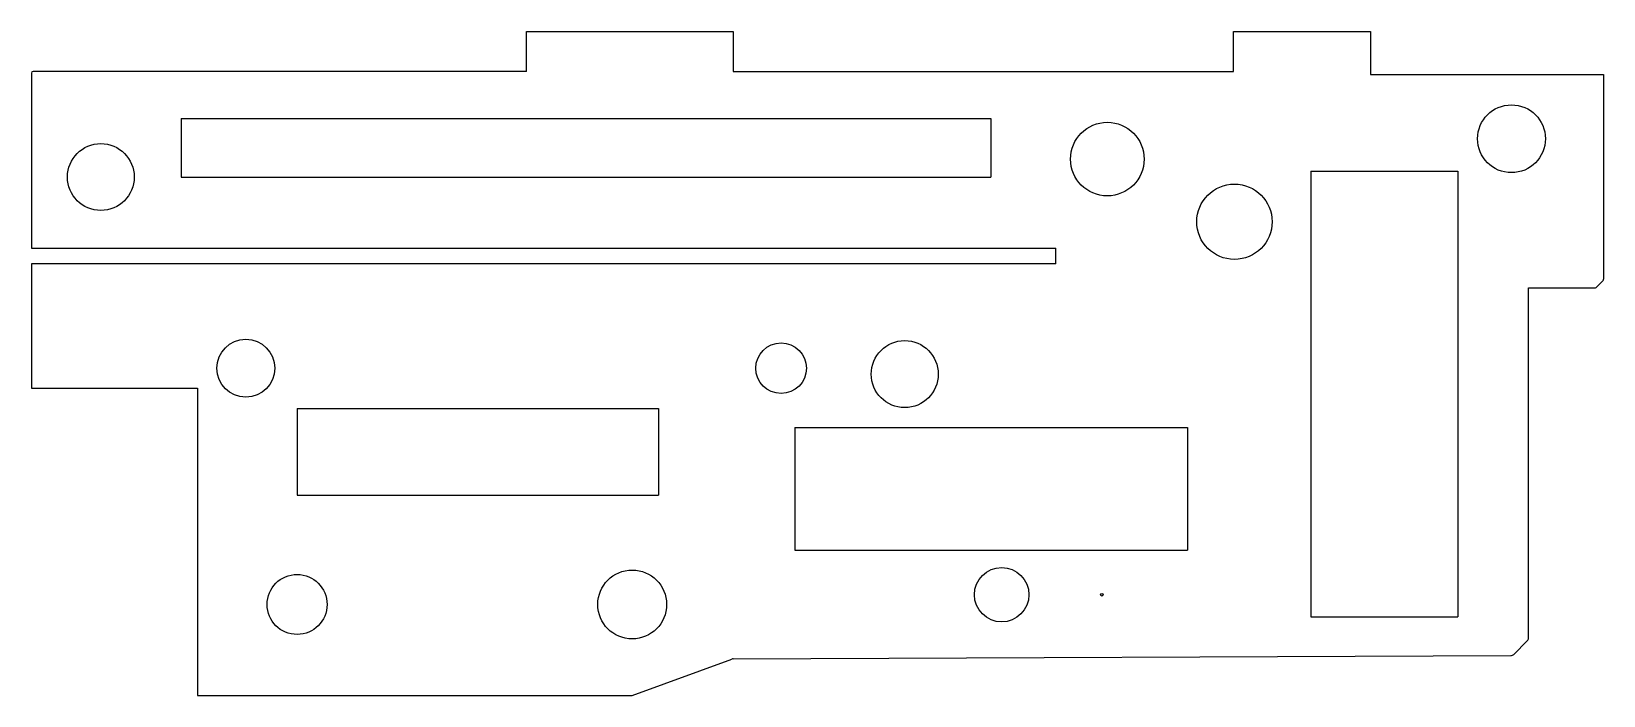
# Model space of a CAD drawing. Header units: millimetres. Extents: x 0 to 1969, y 0 to 832.
import ezdxf

# ---------------------------------------------------------------- set-up
doc = ezdxf.new("R2010")
doc.units = ezdxf.units.MM

msp = doc.modelspace()

# ---------------------------------------------------------------- linework, layer by layer
at = {"color": 7, "linetype": 'Continuous'}
for p, q in [((620, 782.2), (620, 832.4)), ((620, 832.4), (878.9, 832.4)), ((878.9, 832.4), (878.9, 782.2)), ((1505.6, 782.2), (1505.6, 832.4)), ((1505.6, 832.4), (1677.2, 832.4)), ((1677.2, 832.4), (1677.2, 778.6)), ((0, 780.2), (0, 560.8)), ((620, 782.2), (2, 782.2)), ((878.9, 782.2), (1505.6, 782.2)), ((1677.2, 778.6), (1968.9, 778.6)), ((1968.9, 778.6), (1968.9, 521.8)), ((187.5, 723.2), (1201.5, 723.2)), ((187.5, 723.2), (187.5, 649.9)), ((1201.5, 723.2), (1201.5, 649.9)), ((187.5, 649.9), (1201.5, 649.9)), ((1602.3, 657.2), (1786.5, 657.2)), ((1602.3, 657.2), (1602.3, 98.5)), ((1786.5, 657.2), (1786.5, 98.5)), ((0, 560.8), (1283.1, 560.8)), ((1283.1, 541), (1283.1, 560.8)), ((1283.1, 541), (0, 541)), ((0, 541), (0, 385.4)), ((1959.5, 511.5), (1968.3, 520.3)), ((1874.9, 72.2), (1875, 510.9)), ((1875, 510.9), (1958.1, 510.9)), ((0, 385.4), (208, 385.4)), ((208, 385.4), (208, 0)), ((332.7, 360), (785.3, 360)), ((332.7, 360), (332.7, 251.1)), ((785.3, 360), (785.3, 251.1)), ((956.2, 335.9), (1447.9, 335.9)), ((956.2, 335.9), (956.2, 182.3)), ((1447.9, 335.9), (1447.9, 182.3)), ((332.7, 251.1), (785.3, 251.1)), ((956.2, 182.3), (1447.9, 182.3)), ((1602.3, 98.5), (1786.5, 98.5)), ((1856.4, 51.6), (1873.4, 68.7)), ((752.4, 0.3), (877.2, 45.7)), ((878.9, 46), (1852.8, 50.1)), ((208, 0), (750.7, 0))]:
    msp.add_line(p, q, dxfattribs=at)
for centre, radius in [((1853.6, 697.9), 42.5), ((1347.4, 672.4), 46.1), ((86.9, 649.9), 41.9), ((1506.6, 593.9), 47.2), ((268.5, 410.3), 36.3), ((938.9, 410.3), 31.7), ((1093.7, 402.9), 42), ((1215.1, 126.4), 34.1), ((332.7, 114.2), 37.6), ((752.4, 114.2), 43.1), ((1340.5, 126.4), 1.65)]:
    msp.add_circle(centre, radius, dxfattribs=at)
for centre, radius, start, end in [((2, 780.2), 2, 90, 180), ((1966.9, 521.8), 2, 314.9992, 0), ((1958.1, 512.9), 2, 270.0008, 315), ((1869.9, 72.2), 5, 314.9996, 359.9935), ((878.9, 41), 5, 89.9989, 109.9987), ((1852.8, 55.1), 5, 269.9996, 315), ((750.7, 5), 5, 269.9988, 289.9988)]:
    msp.add_arc(centre, radius, start, end, dxfattribs=at)

doc.saveas('drawing.dxf')
